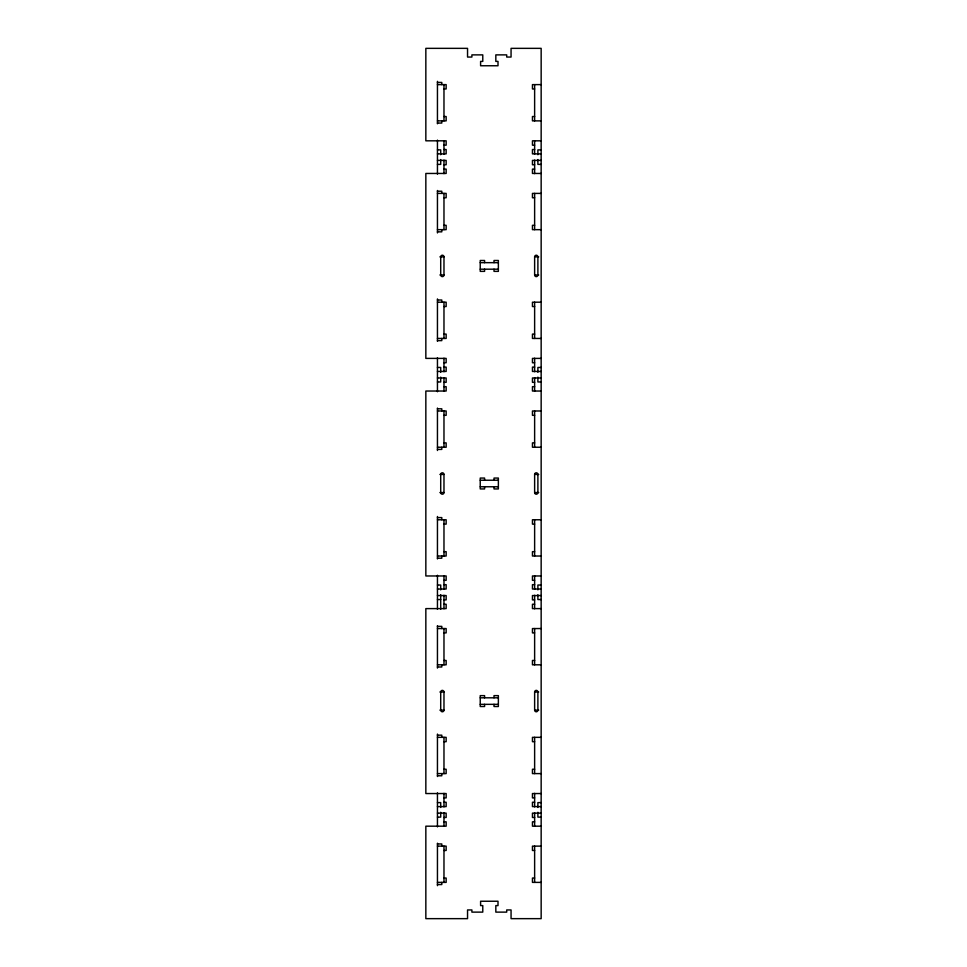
<?xml version="1.0" encoding="UTF-8"?>
<svg xmlns="http://www.w3.org/2000/svg" width="967" height="967" viewBox="0 0 967 967"><rect width="100%" height="100%" fill="white"/><g stroke="black" fill="none" stroke-linecap="round" stroke-linejoin="round"><path stroke-width="1.45" d="M437.447 82.437L441.798 82.437L441.798 84.612M437.447 84.612L446.15 84.612L446.15 88.964L443.974 88.964M541.157 84.612L532.454 84.612L532.454 88.964L534.63 88.964M443.974 116.524L446.15 116.524L446.15 120.875L437.447 120.875M534.63 116.524L532.454 116.524L532.454 120.875L541.157 120.875M437.447 123.051L441.798 123.051L441.798 120.875M541.157 140.819L532.454 140.819L532.454 145.171L534.63 145.171M443.974 145.171L446.15 145.171L446.15 140.819L425.843 140.819L425.843 48.35L467.545 48.35L467.545 57.053L471.896 57.053L471.896 54.877L482.775 54.877L482.775 61.404L480.599 61.404L480.599 65.756L498.005 65.756L498.005 61.404L495.829 61.404L495.829 54.877L506.708 54.877L506.708 57.053L511.06 57.053L511.06 48.35L541.157 48.35L541.157 918.65L511.06 918.65L511.06 909.947L506.708 909.947L506.708 912.123L495.829 912.123L495.829 905.596L498.005 905.596L498.005 901.244L480.599 901.244L480.599 905.596L482.775 905.596L482.775 912.123L471.896 912.123L471.896 909.947L467.545 909.947L467.545 918.65L425.843 918.65L425.843 826.181L446.15 826.181L446.15 821.829L443.974 821.829M443.974 149.522L446.15 149.522L446.15 153.874L437.447 153.874M534.63 149.522L532.454 149.522L532.454 153.874L541.157 153.874M437.447 149.885L440.71 149.885L440.71 154.72M541.157 149.885L537.894 149.885L537.894 154.72M437.447 160.401L446.15 160.401L446.15 164.753L443.974 164.753M541.157 160.401L532.454 160.401L532.454 164.753L534.63 164.753M437.447 164.39L440.71 164.39L440.71 159.555M541.157 164.39L537.894 164.39L537.894 159.555M443.974 169.104L446.15 169.104L446.15 173.456L425.843 173.456L425.843 358.394L446.15 358.394L446.15 362.746L443.974 362.746M534.63 169.104L532.454 169.104L532.454 173.456L541.157 173.456M437.447 191.224L441.798 191.224L441.798 193.4M437.447 193.4L446.15 193.4L446.15 197.751L443.974 197.751M541.157 193.4L532.454 193.4L532.454 197.751L534.63 197.751M443.974 225.311L446.15 225.311L446.15 229.662L437.447 229.662M534.63 225.311L532.454 225.311L532.454 229.662L541.157 229.662M437.447 231.838L441.798 231.838L441.798 229.662M439.888 256.859L443.974 256.859L443.974 274.991A1.632 1.632 0 0 1 442.342 276.622A1.632 1.632 0 0 1 440.71 274.991L440.71 256.859A1.632 1.632 0 0 1 442.342 255.228A1.632 1.632 0 0 1 443.974 256.859M534.63 256.859A1.632 1.632 0 0 1 536.262 255.228A1.632 1.632 0 0 1 537.894 256.859L537.894 274.991A1.632 1.632 0 0 1 536.262 276.622A1.632 1.632 0 0 1 534.63 274.991L534.63 256.859L538.716 256.859M480.236 262.661L498.368 262.661M480.236 269.189L498.368 269.189M439.888 274.991L443.974 274.991M534.63 274.991L538.716 274.991M437.447 300.012L441.798 300.012L441.798 302.188M437.447 302.188L446.15 302.188L446.15 306.539L443.974 306.539M541.157 302.188L532.454 302.188L532.454 306.539L534.63 306.539M443.974 334.098L446.15 334.098L446.15 338.45L437.447 338.45M534.63 334.098L532.454 334.098L532.454 338.45L541.157 338.45M437.447 340.626L441.798 340.626L441.798 338.45M541.157 358.394L532.454 358.394L532.454 362.746L534.63 362.746M443.974 367.097L446.15 367.097L446.15 371.449L437.447 371.449M534.63 367.097L532.454 367.097L532.454 371.449L541.157 371.449M437.447 367.46L440.71 367.46L440.71 372.295M541.157 367.46L537.894 367.46L537.894 372.295M437.447 377.976L446.15 377.976L446.15 382.328L443.974 382.328M541.157 377.976L532.454 377.976L532.454 382.328L534.63 382.328M437.447 381.965L440.71 381.965L440.71 377.13M541.157 381.965L537.894 381.965L537.894 377.13M443.974 386.679L446.15 386.679L446.15 391.031L425.843 391.031L425.843 575.969L446.15 575.969L446.15 580.321L443.974 580.321M534.63 386.679L532.454 386.679L532.454 391.031L541.157 391.031M437.447 408.799L441.798 408.799L441.798 410.975M437.447 410.975L446.15 410.975L446.15 415.327L443.974 415.327M541.157 410.975L532.454 410.975L532.454 415.327L534.63 415.327M443.974 442.886L446.15 442.886L446.15 447.238L437.447 447.238M534.63 442.886L532.454 442.886L532.454 447.238L541.157 447.238M437.447 449.413L441.798 449.413L441.798 447.238M439.888 474.434L443.974 474.434L443.974 492.566A1.632 1.632 0 0 1 442.342 494.197A1.632 1.632 0 0 1 440.71 492.566L440.71 474.434A1.632 1.632 0 0 1 442.342 472.803A1.632 1.632 0 0 1 443.974 474.434M534.63 474.434A1.632 1.632 0 0 1 536.262 472.803A1.632 1.632 0 0 1 537.894 474.434L537.894 492.566A1.632 1.632 0 0 1 536.262 494.197A1.632 1.632 0 0 1 534.63 492.566L534.63 474.434L538.716 474.434M480.236 480.236L498.368 480.236M480.236 486.764L498.368 486.764M439.888 492.566L443.974 492.566M534.63 492.566L538.716 492.566M437.447 517.587L441.798 517.587L441.798 519.763M437.447 519.763L446.15 519.763L446.15 524.114L443.974 524.114M541.157 519.763L532.454 519.763L532.454 524.114L534.63 524.114M443.974 551.673L446.15 551.673L446.15 556.025L437.447 556.025M534.63 551.673L532.454 551.673L532.454 556.025L541.157 556.025M437.447 558.201L441.798 558.201L441.798 556.025M541.157 575.969L532.454 575.969L532.454 580.321L534.63 580.321M443.974 584.672L446.15 584.672L446.15 589.024L437.447 589.024M534.63 584.672L532.454 584.672L532.454 589.024L541.157 589.024M437.447 585.035L440.71 585.035L440.71 589.87M541.157 585.035L537.894 585.035L537.894 589.87M437.447 595.551L446.15 595.551L446.15 599.903L443.974 599.903M541.157 595.551L532.454 595.551L532.454 599.903L534.63 599.903M437.447 599.54L440.71 599.54M541.157 599.54L537.894 599.54L537.894 594.705M443.974 604.254L446.15 604.254L446.15 608.606L425.843 608.606L425.843 793.544L446.15 793.544L446.15 797.896L443.974 797.896M534.63 604.254L532.454 604.254L532.454 608.606L541.157 608.606M437.447 626.374L441.798 626.374L441.798 628.55M437.447 628.55L446.15 628.55L446.15 632.902L443.974 632.902M541.157 628.55L532.454 628.55L532.454 632.902L534.63 632.902M443.974 660.461L446.15 660.461L446.15 664.812L437.447 664.812M534.63 660.461L532.454 660.461L532.454 664.812L541.157 664.812M437.447 666.988L441.798 666.988L441.798 664.812M439.888 692.009L443.974 692.009L443.974 710.141A1.632 1.632 0 0 1 442.342 711.772A1.632 1.632 0 0 1 440.71 710.141L440.71 692.009A1.632 1.632 0 0 1 442.342 690.378A1.632 1.632 0 0 1 443.974 692.009M534.63 692.009A1.632 1.632 0 0 1 536.262 690.378A1.632 1.632 0 0 1 537.894 692.009L537.894 710.141A1.632 1.632 0 0 1 536.262 711.772A1.632 1.632 0 0 1 534.63 710.141L534.63 692.009L538.716 692.009M480.236 697.811L498.368 697.811M480.236 704.339L498.368 704.339M439.888 710.141L443.974 710.141M534.63 710.141L538.716 710.141M437.447 735.162L441.798 735.162L441.798 737.337M437.447 737.337L446.15 737.337L446.15 741.689L443.974 741.689M541.157 737.337L532.454 737.337L532.454 741.689L534.63 741.689M443.974 769.248L446.15 769.248L446.15 773.6L437.447 773.6M534.63 769.248L532.454 769.248L532.454 773.6L541.157 773.6M437.447 775.776L441.798 775.776L441.798 773.6M541.157 793.544L532.454 793.544L532.454 797.896L534.63 797.896M443.974 802.247L446.15 802.247L446.15 806.599L437.447 806.599M534.63 802.247L532.454 802.247L532.454 806.599L541.157 806.599M437.447 802.61L440.71 802.61L440.71 807.445M541.157 802.61L537.894 802.61L537.894 807.445M437.447 813.126L446.15 813.126L446.15 817.478L443.974 817.478M541.157 813.126L532.454 813.126L532.454 817.478L534.63 817.478M437.447 817.115L440.71 817.115L440.71 812.28M541.157 817.115L537.894 817.115L537.894 812.28M534.63 821.829L532.454 821.829L532.454 826.181L541.157 826.181M437.447 843.949L441.798 843.949L441.798 846.125M437.447 846.125L446.15 846.125L446.15 850.476L443.974 850.476M541.157 846.125L532.454 846.125L532.454 850.476L534.63 850.476M443.974 878.036L446.15 878.036L446.15 882.388L437.447 882.388M534.63 878.036L532.454 878.036L532.454 882.388L541.157 882.388M437.447 884.563L441.798 884.563L441.798 882.388M534.63 84.612L534.63 120.875M534.63 140.638L534.63 154.14M534.63 160.135L534.63 173.637M534.63 193.4L534.63 229.662M534.63 302.188L534.63 338.45M534.63 358.213L534.63 371.715M534.63 377.71L534.63 391.212M534.63 410.975L534.63 447.238M534.63 519.763L534.63 556.025M534.63 575.788L534.63 589.29M534.63 595.285L534.63 608.787M534.63 628.55L534.63 664.812M534.63 737.337L534.63 773.6M534.63 793.363L534.63 806.865M534.63 812.86L534.63 826.362M534.63 846.125L534.63 882.388M494.016 262.661L494.016 260.486L498.368 260.486L498.368 271.364L494.016 271.364L494.016 269.189M494.016 480.236L494.016 478.061L498.368 478.061L498.368 488.939L494.016 488.939L494.016 486.764M494.016 697.811L494.016 695.636L498.368 695.636L498.368 706.514L494.016 706.514L494.016 704.339M484.588 262.661L484.588 260.486L480.236 260.486L480.236 271.364L484.588 271.364L484.588 269.189M484.588 480.236L484.588 478.061L480.236 478.061L480.236 488.939L484.588 488.939L484.588 486.764M484.588 697.811L484.588 695.636L480.236 695.636L480.236 706.514L484.588 706.514L484.588 704.339M443.974 84.612L443.974 120.875M443.974 140.638L443.974 154.14M443.974 160.135L443.974 173.637M443.974 193.4L443.974 229.662M443.974 302.188L443.974 338.45M443.974 358.213L443.974 371.715M443.974 377.71L443.974 391.212M443.974 410.975L443.974 447.238M443.974 519.763L443.974 556.025M443.974 575.788L443.974 589.29M443.974 595.285L443.974 608.787M443.974 628.55L443.974 664.812M443.974 737.337L443.974 773.6M443.974 793.363L443.974 806.865M443.974 812.86L443.974 826.362M443.974 846.125L443.974 882.388M440.71 594.705L440.71 609.307M437.447 81.349L437.447 123.776M437.447 140.118L437.447 174.157M437.447 190.499L437.447 232.926M437.447 298.924L437.447 341.351M437.447 357.693L437.447 391.732M437.447 408.074L437.447 450.501M437.447 516.499L437.447 558.926M437.447 575.268L437.447 609.307M437.447 625.649L437.447 668.076M437.447 734.074L437.447 776.501M437.447 792.843L437.447 826.882M437.447 843.224L437.447 885.651"/></g></svg>
